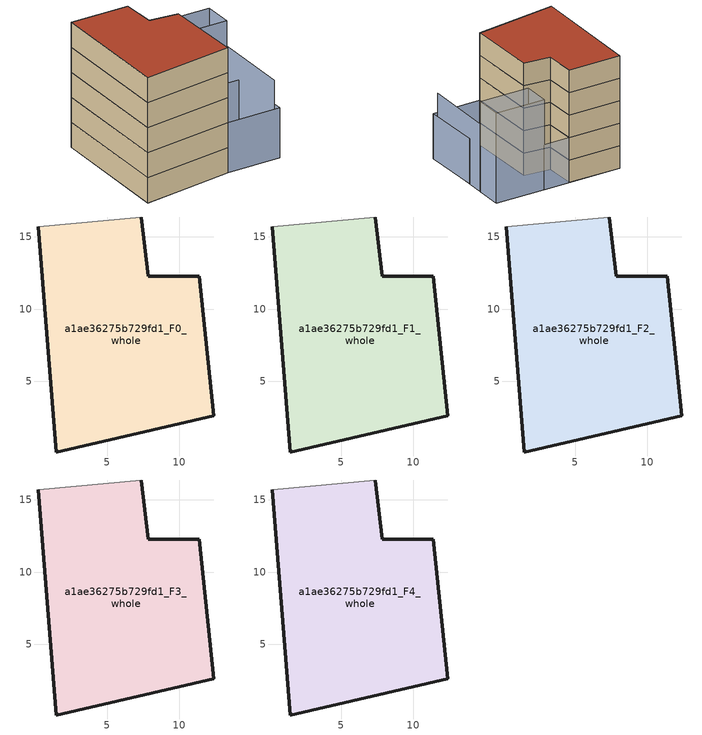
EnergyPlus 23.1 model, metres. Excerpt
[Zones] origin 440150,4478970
a1ae36275b729fd1_F0_whole
 floor ground (EU_floor_Construction): 12.4,2.62 11.36,12.29 7.84,12.27 7.35,16.37 0.22,15.7 1.47,0.12 z0
 wall outside (EU_wall_Construction): 7.35,16.37 7.84,12.27 11.36,12.29 12.4,2.62 1.47,0.12 0.22,15.7 z0:3
 wall adiabatic (EU_wall_Construction): 0.22,15.7 7.35,16.37 z0:3
a1ae36275b729fd1_F1_whole
 floor to a1ae36275b729fd1_F0_whole (EU_floor_Construction): 12.4,2.62 11.36,12.29 7.83,12.27 7.35,16.37 0.22,15.7 1.47,0.12 z3
 wall outside (EU_wall_Construction): 7.35,16.37 7.84,12.27 11.36,12.29 12.4,2.62 1.47,0.12 0.22,15.7 z3:6
 wall adiabatic (EU_wall_Construction): 0.22,15.7 7.35,16.37 z3:6
a1ae36275b729fd1_F2_whole
 floor to a1ae36275b729fd1_F1_whole (EU_floor_Construction): 12.4,2.62 11.36,12.29 7.83,12.27 7.35,16.37 0.22,15.7 1.47,0.12 z6
 wall outside (EU_wall_Construction): 7.35,16.37 7.84,12.27 11.36,12.29 12.4,2.62 1.47,0.12 0.22,15.7 z6:9
 wall adiabatic (EU_wall_Construction): 0.22,15.7 7.35,16.37 z6:9
a1ae36275b729fd1_F3_whole
 floor to a1ae36275b729fd1_F2_whole (EU_floor_Construction): 12.4,2.62 11.36,12.29 7.83,12.27 7.35,16.37 0.22,15.7 1.47,0.12 z9
 wall outside (EU_wall_Construction): 7.35,16.37 7.84,12.27 11.36,12.29 12.4,2.62 1.47,0.12 0.22,15.7 z9:12
 wall adiabatic (EU_wall_Construction): 0.22,15.7 7.35,16.37 z9:12
a1ae36275b729fd1_F4_whole
 floor to a1ae36275b729fd1_F3_whole (EU_floor_Construction): 12.4,2.62 11.36,12.29 7.83,12.27 7.35,16.37 0.22,15.7 1.47,0.12 z12
 wall outside (EU_wall_Construction): 7.35,16.37 7.84,12.27 11.36,12.29 12.4,2.62 1.47,0.12 0.22,15.7 z12:15
 wall adiabatic (EU_wall_Construction): 0.22,15.7 7.35,16.37 z12:15
 roof outside (EU_roof_Construction): 11.36,12.29 12.4,2.62 1.47,0.12 0.22,15.7 7.35,16.37 7.84,12.27 z15
shading: 10.92,16.69 0.22,15.69 / 12.4,2.62 11.54,10.56 / 11.54,10.56 18.15,11.27 / 18.15,11.27 19,3.33 / 19,3.33 12.4,2.62 z0:6; 18.73,4.07 17.61,17.3 z0:9; 10.92,16.69 17.61,17.3 / 17.61,17.3 17.93,13.71 / 17.93,13.71 11.24,13.11 / 11.24,13.11 10.92,16.69 z0:12
[Building]
EU S2 Campaign: North Axis=0; Terrain=City; Solar Distribution=FullExterior
[Site:Location]
Madrid: Latitude=40.5; Longitude=-3.5; Time Zone=1; Elevation=609
[SizingPeriod:WeatherFileDays]
AnnualSizingPeriod: Begin Month=1; Begin Day of Month=1; End Month=12; End Day of Month=31; Day of Week for Start Day=Monday; Use Weather File Daylight Saving Period=No; Use Weather File Rain and Snow Indicators=No
[MATERIAL]
EU_InternalMass_Material: Roughness=MediumRough; Thickness=0.1; Conductivity=1; Density=1800; Specific Heat=900; Thermal Absorptance=0.9; Solar Absorptance=0.7; Visible Absorptance=0.7
[MATERIAL:NOMASS] Roughness=MediumRough; Thermal Absorptance=0.9; Solar Absorptance=0.7; Visible Absorptance=0.7
Name | Thermal Resistance
EU_wall_NoMass | 1.60022
EU_roof_NoMass | 1.57597
EU_floor_NoMass | 0.470652
[CONSTRUCTION]
EU_wall_Construction: EU_wall_NoMass
EU_roof_Construction: EU_roof_NoMass
EU_floor_Construction: EU_floor_NoMass
EU_InternalMass_Construction: EU_InternalMass_Material
[ZONE] Type=1; Multiplier=1; Ceiling Height=autocalculate; Volume=442.043; Floor Area=autocalculate; Part of Total Floor Area=Yes
a1ae36275b729fd1_F0_whole; a1ae36275b729fd1_F1_whole; a1ae36275b729fd1_F2_whole; a1ae36275b729fd1_F3_whole; a1ae36275b729fd1_F4_whole
[INTERNALMASS] Construction=EU_InternalMass_Construction; Surface Area=147.348
Name | Zone or ZoneList
a1ae36275b729fd1_F0_whole_EU_InternalMass | a1ae36275b729fd1_F0_whole
a1ae36275b729fd1_F1_whole_EU_InternalMass | a1ae36275b729fd1_F1_whole
a1ae36275b729fd1_F2_whole_EU_InternalMass | a1ae36275b729fd1_F2_whole
a1ae36275b729fd1_F3_whole_EU_InternalMass | a1ae36275b729fd1_F3_whole
a1ae36275b729fd1_F4_whole_EU_InternalMass | a1ae36275b729fd1_F4_whole
[OTHEREQUIPMENT] Fuel Type=Electricity; Design Level Calculation Method=Watts/Area; Power per Zone Floor Area=1; Fraction Latent=0; Fraction Radiant=0; Fraction Lost=0; Carbon Dioxide Generation Rate=0; EndUse Subcategory=EU_Step8_InternalGains
Name | Zone or ZoneList or Space or SpaceList | Schedule
EU_Step8_InternalGain_a1ae36275b729fd1_F0_whole_f000 | a1ae36275b729fd1_F0_whole | EU_Step8_GainSchedule_a1ae36275b729fd1_F0_whole_f000
EU_Step8_InternalGain_a1ae36275b729fd1_F1_whole_f000 | a1ae36275b729fd1_F1_whole | EU_Step8_GainSchedule_a1ae36275b729fd1_F1_whole_f000
EU_Step8_InternalGain_a1ae36275b729fd1_F2_whole_f000 | a1ae36275b729fd1_F2_whole | EU_Step8_GainSchedule_a1ae36275b729fd1_F2_whole_f000
EU_Step8_InternalGain_a1ae36275b729fd1_F3_whole_f000 | a1ae36275b729fd1_F3_whole | EU_Step8_GainSchedule_a1ae36275b729fd1_F3_whole_f000
EU_Step8_InternalGain_a1ae36275b729fd1_F4_whole_f000 | a1ae36275b729fd1_F4_whole | EU_Step8_GainSchedule_a1ae36275b729fd1_F4_whole_f000
[ZONEVENTILATION:DESIGNFLOWRATE] Schedule=EU_AlwaysOn; Design Flow Rate Calculation Method=AirChanges/Hour; Air Changes per Hour=0.480704; Ventilation Type=Natural; Fan Pressure Rise=0; Fan Total Efficiency=1; Constant Term Coefficient=1; Temperature Term Coefficient=0; Velocity Term Coefficient=0; Velocity Squared Term Coefficient=0; Minimum Indoor Temperature=-100; Maximum Indoor Temperature=100; Delta Temperature=-100; Minimum Outdoor Temperature=-100; Maximum Outdoor Temperature=100; Maximum Wind Speed=40
Name | Zone or ZoneList or Space or SpaceList
EU_ConstantAir_a1ae36275b729fd1_F0_whole | a1ae36275b729fd1_F0_whole
EU_ConstantAir_a1ae36275b729fd1_F1_whole | a1ae36275b729fd1_F1_whole
EU_ConstantAir_a1ae36275b729fd1_F2_whole | a1ae36275b729fd1_F2_whole
EU_ConstantAir_a1ae36275b729fd1_F3_whole | a1ae36275b729fd1_F3_whole
EU_ConstantAir_a1ae36275b729fd1_F4_whole | a1ae36275b729fd1_F4_whole
[HVACTEMPLATE:THERMOSTAT] Constant Heating Setpoint=20; Constant Cooling Setpoint=50
EU_HeatOnly_a1ae36275b729fd1_F0_whole; EU_HeatOnly_a1ae36275b729fd1_F1_whole; EU_HeatOnly_a1ae36275b729fd1_F2_whole; EU_HeatOnly_a1ae36275b729fd1_F3_whole; EU_HeatOnly_a1ae36275b729fd1_F4_whole
[HVACTEMPLATE:ZONE:IDEALLOADSAIRSYSTEM] System Availability Schedule=EU_AlwaysOn; Maximum Heating Supply Air Temperature=50; Minimum Cooling Supply Air Temperature=13; Maximum Heating Supply Air Humidity Ratio=0.0156; Minimum Cooling Supply Air Humidity Ratio=0.0077; Heating Limit=NoLimit; Cooling Limit=NoLimit; Heating Availability Schedule=EU_AlwaysOn; Cooling Availability Schedule=EU_CoolingOff; Dehumidification Control Type=ConstantSensibleHeatRatio; Cooling Sensible Heat Ratio=0.7; Dehumidification Setpoint=60; Humidification Control Type=None; Humidification Setpoint=30; Outdoor Air Method=None; Outdoor Air Flow Rate per Person=0.00944; Outdoor Air Flow Rate per Zone Floor Area=0; Outdoor Air Flow Rate per Zone=0; Demand Controlled Ventilation Type=None; Outdoor Air Economizer Type=NoEconomizer; Heat Recovery Type=None; Sensible Heat Recovery Effectiveness=0.7; Latent Heat Recovery Effectiveness=0.65
Name | Template Thermostat
a1ae36275b729fd1_F0_whole | EU_HeatOnly_a1ae36275b729fd1_F0_whole
a1ae36275b729fd1_F1_whole | EU_HeatOnly_a1ae36275b729fd1_F1_whole
a1ae36275b729fd1_F2_whole | EU_HeatOnly_a1ae36275b729fd1_F2_whole
a1ae36275b729fd1_F3_whole | EU_HeatOnly_a1ae36275b729fd1_F3_whole
a1ae36275b729fd1_F4_whole | EU_HeatOnly_a1ae36275b729fd1_F4_whole
[SIZING:ZONE] Zone Cooling Design Supply Air Temperature Input Method=SupplyAirTemperature; Zone Cooling Design Supply Air Temperature=13; Zone Heating Design Supply Air Temperature Input Method=SupplyAirTemperature; Zone Heating Design Supply Air Temperature=50; Zone Cooling Design Supply Air Humidity Ratio=0.008; Zone Heating Design Supply Air Humidity Ratio=0.008; Cooling Design Air Flow Method=DesignDay; Cooling Design Air Flow Rate=0; Cooling Minimum Air Flow per Zone Floor Area=0.000762; Cooling Minimum Air Flow=0; Cooling Minimum Air Flow Fraction=0.2; Heating Design Air Flow Method=DesignDay; Heating Design Air Flow Rate=0; Heating Maximum Air Flow per Zone Floor Area=0.002032; Heating Maximum Air Flow=0.141576; Heating Maximum Air Flow Fraction=0.3; Account for Dedicated Outdoor Air System=No; Dedicated Outdoor Air System Control Strategy=NeutralSupplyAir; Dedicated Outdoor Air Low Setpoint Temperature for Design=autosize; Dedicated Outdoor Air High Setpoint Temperature for Design=autosize; Zone Load Sizing Method=Sensible Load Only No Latent Load; Zone Latent Cooling Design Supply Air Humidity Ratio Input Method=HumidityRatioDifference; Zone Cooling Design Supply Air Humidity Ratio Difference=0.005; Zone Latent Heating Design Supply Air Humidity Ratio Input Method=HumidityRatioDifference; Zone Humidification Design Supply Air Humidity Ratio Difference=0.005
a1ae36275b729fd1_F0_whole; a1ae36275b729fd1_F1_whole; a1ae36275b729fd1_F2_whole; a1ae36275b729fd1_F3_whole; a1ae36275b729fd1_F4_whole
[SCHEDULE:CONSTANT]
Name | Hourly Value
EU_AlwaysOn | 1
EU_CoolingOff | 0
[SCHEDULE:FILE] Column Number=1; Rows to Skip at Top=0; Number of Hours of Data=8760; Column Separator=Comma; Interpolate to Timestep=No; Minutes per Item=60; Adjust Schedule for Daylight Savings=Yes
Name | File
EU_Step8_GainSchedule_a1ae36275b729fd1_F0_whole_f000 | ../../schedules/a1ae36275b729fd1/a1ae36275b729fd1_F0_whole_f000_gain.csv
EU_Step8_GainSchedule_a1ae36275b729fd1_F1_whole_f000 | ../../schedules/a1ae36275b729fd1/a1ae36275b729fd1_F1_whole_f000_gain.csv
EU_Step8_GainSchedule_a1ae36275b729fd1_F2_whole_f000 | ../../schedules/a1ae36275b729fd1/a1ae36275b729fd1_F2_whole_f000_gain.csv
EU_Step8_GainSchedule_a1ae36275b729fd1_F3_whole_f000 | ../../schedules/a1ae36275b729fd1/a1ae36275b729fd1_F3_whole_f000_gain.csv
EU_Step8_GainSchedule_a1ae36275b729fd1_F4_whole_f000 | ../../schedules/a1ae36275b729fd1/a1ae36275b729fd1_F4_whole_f000_gain.csv
